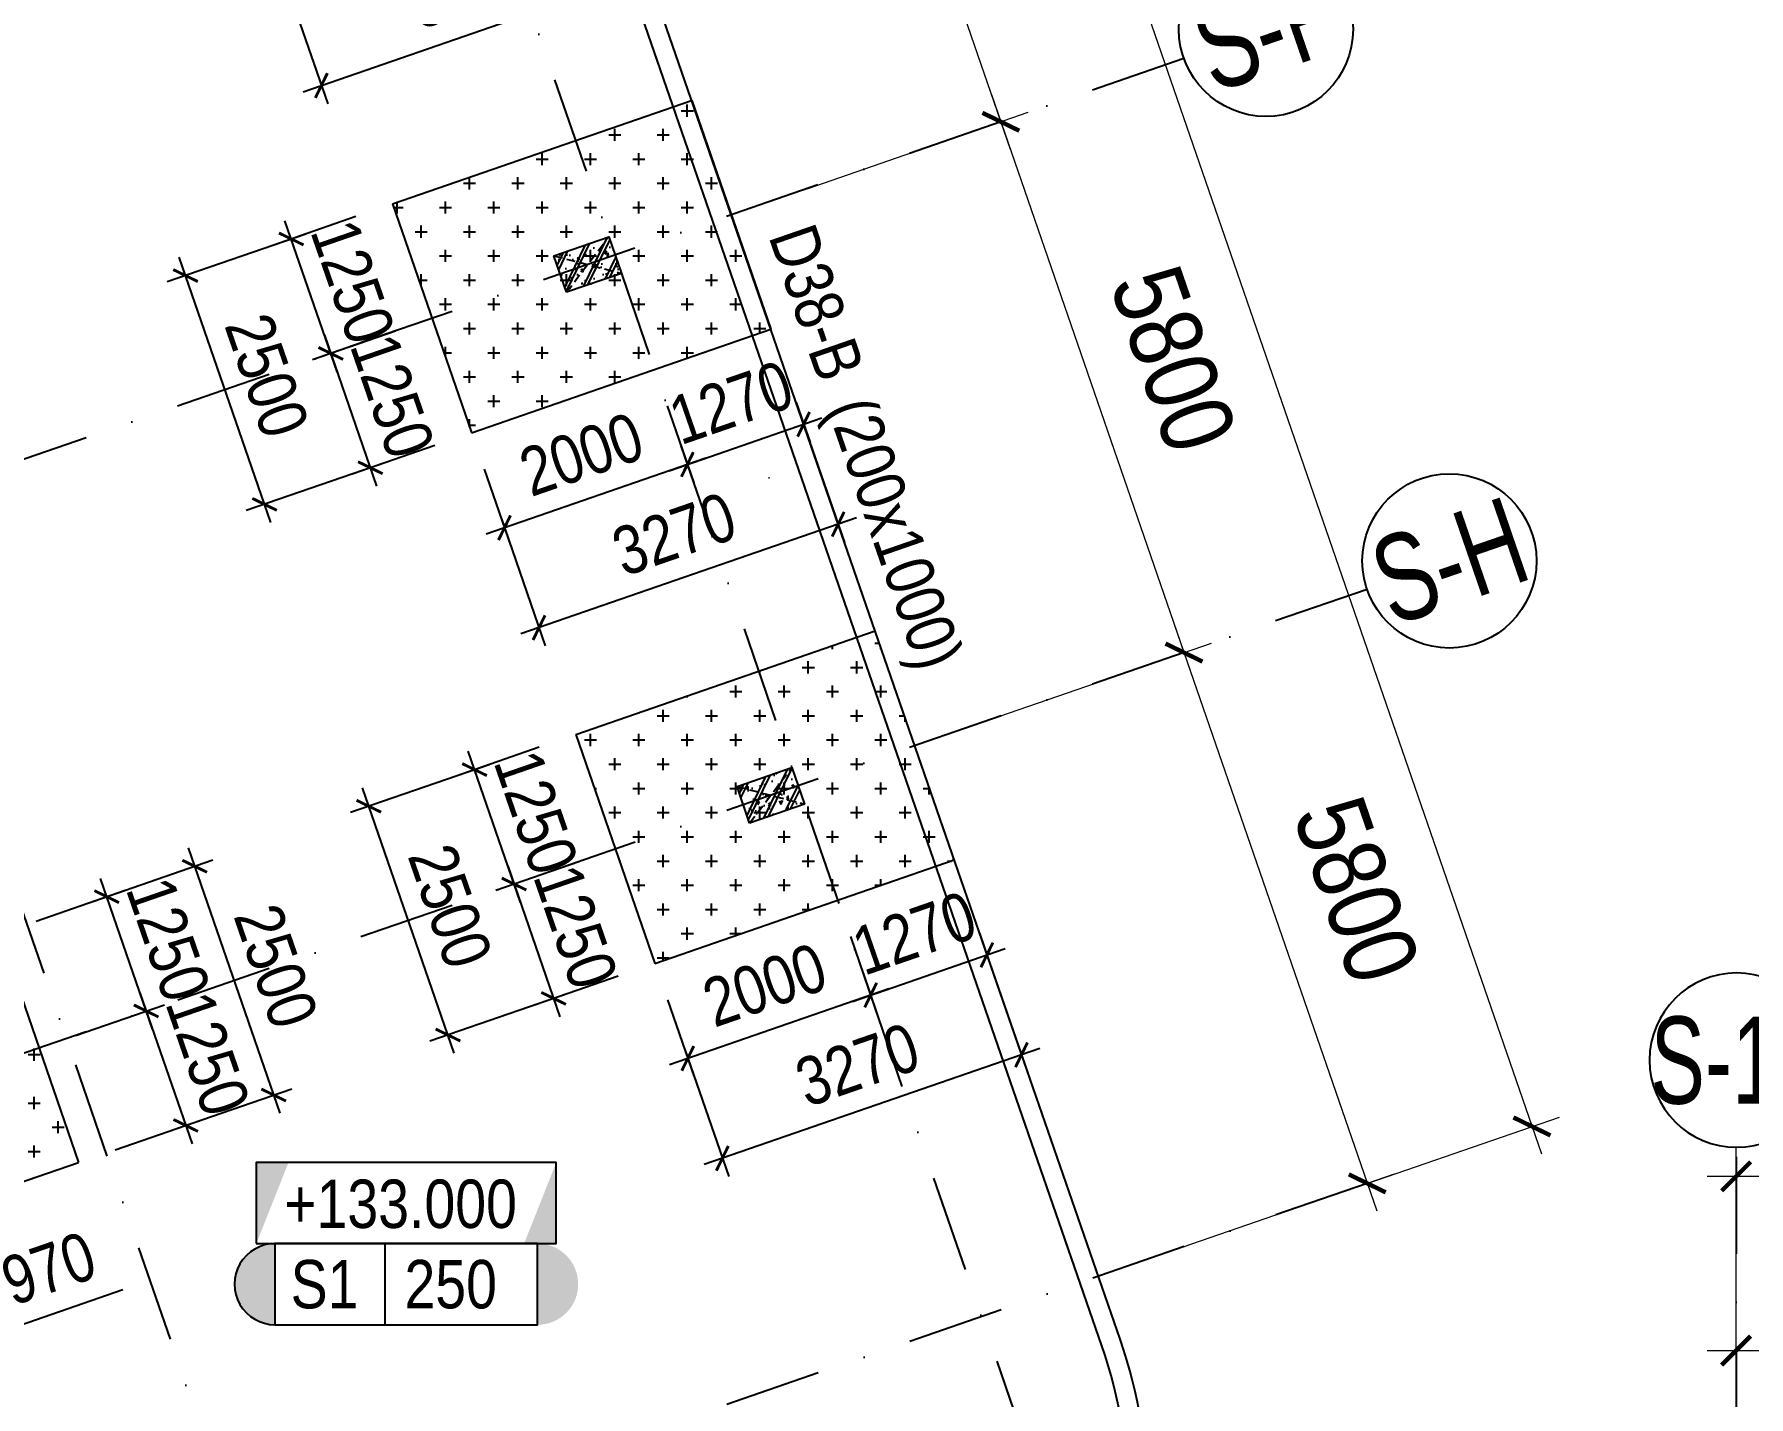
# Model space of a CAD drawing. Header units: millimetres. Extents: x -159515 to 1327256, y -225156 to 138737.
# Drawn here: x 868440 to 886155, y -8619 to 5453 of the extents above; entities that cross this region are included whole.
import ezdxf
from ezdxf.enums import TextEntityAlignment as Align

# ---------------------------------------------------------------- set-up
doc = ezdxf.new("R2010")
doc.units = ezdxf.units.MM
doc.header["$MEASUREMENT"] = 0
doc.linetypes.add('DASHDOT', pattern=[1, 0.5, -0.25, 0, -0.25])
doc.linetypes.add('DASHED', pattern=[4.5, 3, -1.5])
for name, color, linetype in [('AUDIT_I_220807103235-17', 50, 'Continuous'), ('ccu11-Khuat', 9, 'DASHED'), ('ccu12-Chidan', 9, 'Continuous'), ('ccu12-Text', 31, 'Continuous'), ('KC2-DIM', 251, 'Continuous'), ('KC2-HATCH', 252, 'Continuous'), ('KT-Dim', 8, 'Continuous'), ('KT-Luoi truc South Tower', 8, 'DASHDOT'), ('ST_MBDV Cot vach 220805$0$AUDIT_I_220805193045-1', 50, 'Continuous'), ('ST_MBDV Cot vach 220805$0$AUDIT_I_220805193045-5', 6, 'Continuous'), ('Xref_ST_MBDV Cot vach 30.7.2022|Xref_ST_MBDV Cot vach 30.7.2022|Xref_ST_MBDV Cot vach 30.7.2022|Xref_ST_MBDV Cot vach 30.7.2022|A-GRID-SYM', 50, 'Continuous')]:
    doc.layers.add(name, color=color, linetype=linetype)
for name, color, linetype, lineweight in [('ccu12-Tencaukien', 9, 'Continuous', 15), ('KC-Tencaukien', 9, 'Continuous', 15), ('KT-Kich thuoc', 159, 'Continuous', 18)]:
    doc.layers.add(name, color=color, linetype=linetype, lineweight=lineweight)
doc.styles.add('Arial Narrow', font='ARIALN.TTF')
doc.styles.add('HBA-Text', font='GOTHIC.TTF')
doc.styles.add('ST_MBDV Cot vach 220805$0$HBA-Text', font='GOTHIC.TTF')
doc.dimstyles.new('ccu12-200', dxfattribs={"dimscale": 200, "dimtxt": 2.5, "dimasz": 1, "dimexe": 1, "dimexo": 2, "dimgap": 1, "dimtad": 1, "dimdec": 0, "dimrnd": 5, "dimdsep": 46, "dimtxsty": 'Arial Narrow', "dimblk": 'ARCHTICK', "dimcen": -1, "dimdle": 1, "dimclrd": 256, "dimclre": 256, "dimclrt": 3, "dimadec": 0, "dimazin": 2, "dimtfac": 0.1, "dimtdec": 0, "dimtmove": 0, "dimatfit": 1, "dimldrblk": 'ARCHTICK', "dimfxl": 1, "dimtvp": 0.833333, "dimtolj": 1, "dimtzin": 12, "dimarcsym": 0})
doc.dimstyles.new('CCU_1-300', dxfattribs={"dimscale": 300, "dimtxt": 2.5, "dimasz": 1, "dimexe": 1, "dimexo": 2, "dimgap": 0.5, "dimtad": 1, "dimdec": 0, "dimdsep": 46, "dimtxsty": 'Arial Narrow', "dimblk": 'ARCHTICK', "dimcen": -1, "dimdle": 1, "dimclrd": 256, "dimclre": 256, "dimclrt": 3, "dimadec": 0, "dimazin": 2, "dimtfac": 0.1, "dimtdec": 0, "dimtix": 1, "dimtmove": 2, "dimatfit": 1, "dimfxl": 1, "dimtvp": 0.833333, "dimtolj": 1, "dimtzin": 12, "dimarcsym": 0})
pattern_1 = [(0, (-876875.3, 22163.94), (250, 250), [125, -375]), (90, (-876812.8, 22101.44), (-250, 250), [125, -375])]

# ---------------------------------------------------------------- blocks, each defined once
blk = doc.blocks.new('_ArchTick')
at = {"color": 0, "const_width": 0.15}
blk.add_lwpolyline([(-0.5, -0.5), (0.5, 0.5)], dxfattribs=at)
blk = doc.blocks.new('*D420')
at = {"layer": 'Defpoints', "color": 0, "transparency": 16777216}
for p in [(-45982, 48779), (-41521, 44184), (-44090, 43297, 0)]:
    blk.add_point(p, dxfattribs=at)
at = {"layer": 'KT-Kich thuoc', "lineweight": -2, "transparency": 16777216}
for p, q in [((-43511, 49950), (-41423, 43900)), ((-45415, 48975), (-43130, 49764)), ((-43523, 43493), (-41237, 44282))]:
    blk.add_line(p, q, dxfattribs=at)
at = {"layer": 'KT-Kich thuoc', "lineweight": -2, "transparency": 16777216, "xscale": 300, "yscale": 300, "zscale": 300}
for p, rotation in [((-43414, 49666), 109.0471074798708), ((-41521, 44184), 289.0471074798708)]:
    blk.add_blockref('_ArchTick', p, dxfattribs=dict(at, rotation=rotation))
at = {"layer": 'KT-Kich thuoc', "color": 3, "transparency": 16777216, "insert": (-41963, 47099), "char_height": 750, "attachment_point": 5, "rotation": 289.0471, "style": 'Arial Narrow'}
blk.add_mtext('\\A1;5800', dxfattribs=at)
blk = doc.blocks.new('*D425')
at = {"layer": 'Defpoints', "color": 0, "transparency": 16777216}
for p in [(-44089, 43297, 0), (-39628, 38701), (-42197, 37814, 0)]:
    blk.add_point(p, dxfattribs=at)
at = {"layer": 'KT-Kich thuoc', "lineweight": -2, "transparency": 16777216}
for p, q in [((-41619, 44467), (-39530, 38418)), ((-43522, 43493), (-41237, 44282)), ((-41630, 38010), (-39344, 38799))]:
    blk.add_line(p, q, dxfattribs=at)
at = {"layer": 'KT-Kich thuoc', "lineweight": -2, "transparency": 16777216, "xscale": 300, "yscale": 300, "zscale": 300}
for p, rotation in [((-41521, 44184), 109.0471074798708), ((-39628, 38701), 289.0471074798708)]:
    blk.add_blockref('_ArchTick', p, dxfattribs=dict(at, rotation=rotation))
at = {"layer": 'KT-Kich thuoc', "color": 3, "transparency": 16777216, "insert": (-39739, 41731), "char_height": 750, "attachment_point": 5, "rotation": 289.0471, "style": 'Arial Narrow'}
blk.add_mtext('\\A1;5800', dxfattribs=at)
blk = doc.blocks.new('*D426')
at = {"layer": 'Defpoints', "color": 0, "transparency": 16777216}
for p in [(-42197, 37814, 0), (-37735, 33219), (-40305, 32332, 0)]:
    blk.add_point(p, dxfattribs=at)
at = {"layer": 'KT-Kich thuoc', "lineweight": -2, "transparency": 16777216}
for p, q in [((-39726, 38985), (-37637, 32935)), ((-41630, 38010), (-39344, 38799)), ((-39737, 32528), (-37452, 33317))]:
    blk.add_line(p, q, dxfattribs=at)
at = {"layer": 'KT-Kich thuoc', "lineweight": -2, "transparency": 16777216, "xscale": 300, "yscale": 300, "zscale": 300}
for p, rotation in [((-39628, 38701), 109.0471074798708), ((-37735, 33219), 289.0471074798708)]:
    blk.add_blockref('_ArchTick', p, dxfattribs=dict(at, rotation=rotation))
at = {"layer": 'KT-Kich thuoc', "color": 3, "transparency": 16777216, "insert": (-37846, 36248), "char_height": 750, "attachment_point": 5, "rotation": 289.0471, "style": 'Arial Narrow'}
blk.add_mtext('\\A1;5800', dxfattribs=at)
blk = doc.blocks.new('ST_MBDV Cot vach 220805$0$GRID-SYM-flat-103')
at = {"layer": 'ST_MBDV Cot vach 220805$0$AUDIT_I_220805193045-1'}
blk.add_circle((0, 0, 0), 900, dxfattribs=at)
at = {"layer": 'ST_MBDV Cot vach 220805$0$AUDIT_I_220805193045-1', "style": 'ST_MBDV Cot vach 220805$0$HBA-Text'}
blk.add_attdef('GRID', text='', height=900, rotation=19.0471, dxfattribs=at).set_placement((0, 0, 0), align=Align.MIDDLE_CENTER)
blk = doc.blocks.new('*D404')
at = {"layer": 'Defpoints', "color": 0, "transparency": 16777216}
for p in [(-48876, 62062, 0), (-36033, 33807), (-38792, 32854, 0)]:
    blk.add_point(p, dxfattribs=at)
at = {"layer": 'KT-Kich thuoc', "lineweight": -2, "transparency": 16777216}
for p, q in [((-46215, 63298), (-35935, 33523)), ((-48308, 62258), (-45834, 63113)), ((-38225, 33050), (-35749, 33904))]:
    blk.add_line(p, q, dxfattribs=at)
at = {"layer": 'KT-Kich thuoc', "lineweight": -2, "transparency": 16777216, "xscale": 300, "yscale": 300, "zscale": 300}
for p, rotation in [((-46117, 63015), 109.0471074798708), ((-36033, 33807), 289.0471074798708)]:
    blk.add_blockref('_ArchTick', p, dxfattribs=dict(at, rotation=rotation))
at = {"layer": 'KT-Kich thuoc', "color": 3, "transparency": 16777216, "insert": (-40571, 48585), "char_height": 750, "attachment_point": 5, "rotation": 289.0471, "style": 'Arial Narrow'}
blk.add_mtext('\\A1;30900', dxfattribs=at)
blk = doc.blocks.new('*D406')
at = {"layer": 'Defpoints', "color": 0, "transparency": 16777216}
for p in [(-25223, 31492), (-33923, 28684, 0), (-25223, 28649, 0)]:
    blk.add_point(p, dxfattribs=at)
at = {"layer": 'KT-Kich thuoc', "lineweight": -2, "transparency": 16777216}
for p, q in [((-33923, 29284), (-33923, 31792)), ((-25223, 29249), (-25223, 31792)), ((-34223, 31492), (-24923, 31492))]:
    blk.add_line(p, q, dxfattribs=at)
at = {"layer": 'KT-Kich thuoc', "lineweight": -2, "transparency": 16777216, "xscale": 300, "yscale": 300, "zscale": 300, "rotation": 180}
blk.add_blockref('_ArchTick', (-33923, 31492), dxfattribs=at)
at = {"layer": 'KT-Kich thuoc', "lineweight": -2, "transparency": 16777216, "xscale": 300, "yscale": 300, "zscale": 300}
blk.add_blockref('_ArchTick', (-25223, 31492), dxfattribs=at)
at = {"layer": 'KT-Kich thuoc', "color": 3, "transparency": 16777216, "insert": (-29573, 32025), "char_height": 750, "attachment_point": 5, "style": 'Arial Narrow'}
blk.add_mtext('\\A1;8700', dxfattribs=at)
blk = doc.blocks.new('*D410')
at = {"layer": 'Defpoints', "color": 0, "transparency": 16777216}
for p in [(-6323, 33292), (-33923, 28921), (-6323, 28921)]:
    blk.add_point(p, dxfattribs=at)
at = {"layer": 'KT-Kich thuoc', "lineweight": -2, "transparency": 16777216}
for p, q in [((-33923, 29521), (-33923, 33592)), ((-6323, 29521), (-6323, 33592)), ((-34223, 33292), (-6023, 33292))]:
    blk.add_line(p, q, dxfattribs=at)
at = {"layer": 'KT-Kich thuoc', "lineweight": -2, "transparency": 16777216, "xscale": 300, "yscale": 300, "zscale": 300, "rotation": 180}
blk.add_blockref('_ArchTick', (-33923, 33292), dxfattribs=at)
at = {"layer": 'KT-Kich thuoc', "lineweight": -2, "transparency": 16777216, "xscale": 300, "yscale": 300, "zscale": 300}
blk.add_blockref('_ArchTick', (-6323, 33292), dxfattribs=at)
at = {"layer": 'KT-Kich thuoc', "color": 3, "transparency": 16777216, "insert": (-20123, 33825), "char_height": 750, "attachment_point": 5, "style": 'Arial Narrow'}
blk.add_mtext('\\A1;27600', dxfattribs=at)
blk = doc.blocks.new('GRID-SYM-flat-73')
at = {"layer": 'Xref_ST_MBDV Cot vach 30.7.2022|Xref_ST_MBDV Cot vach 30.7.2022|Xref_ST_MBDV Cot vach 30.7.2022|Xref_ST_MBDV Cot vach 30.7.2022|A-GRID-SYM'}
blk.add_circle((0, 0, 0), 900, dxfattribs=at)
at = {"layer": 'Xref_ST_MBDV Cot vach 30.7.2022|Xref_ST_MBDV Cot vach 30.7.2022|Xref_ST_MBDV Cot vach 30.7.2022|Xref_ST_MBDV Cot vach 30.7.2022|A-GRID-SYM', "style": 'HBA-Text'}
blk.add_attdef('GRID', text='', height=900, rotation=359.6303, dxfattribs=at).set_placement((0, 0, 0), align=Align.MIDDLE_CENTER)
blk = doc.blocks.new('*U192')
at = {"layer": 'ccu12-Tencaukien', "color": 8, "ltscale": 10000}
blk.add_line((360.7, -155.3), (354.4, -155.3), dxfattribs=at)
at = {"layer": 'ccu12-Text', "color": 2, "style": 'Arial Narrow', "width": 0.8}
blk.add_attdef('SH', text='', height=300, dxfattribs=at).set_placement((275.6, 5.9), align=Align.BOTTOM_RIGHT)
at = {"layer": 'ccu12-Text', "color": 31, "style": 'Arial Narrow', "width": 0.8}
for tag, p in [('(', (507.5, -75.4)), ('KT', (632.6, -75.4)), (')', (962.9, -75.4))]:
    blk.add_attdef(tag, text='', height=250, dxfattribs=at).set_placement(p, align=Align.BOTTOM_LEFT)
blk = doc.blocks.new('ccu11-cmb-flat-8')
at = {"layer": 'ccu12-Chidan', "color": 7}
blk.add_lwpolyline([(0, 0), (1549.8, 0), (1549.8, 419), (0, 419)], close=True, dxfattribs=at)
at = {"layer": 'ccu12-Chidan'}
for points in [[(0, 0), (166.4, 419), (0, 419)], [(1549.8, 419), (1383.4, 0), (1549.8, 0)]]:
    blk.add_solid(points, dxfattribs=at)
at = {"layer": 'ccu12-Chidan', "color": 31, "style": 'Arial Narrow', "width": 0.8}
blk.add_attdef('+100.00', text='', height=250, dxfattribs=at).set_placement((745.2, 205.6), align=Align.MIDDLE_CENTER)
blk = doc.blocks.new('ccu11-chieudaysan-flat-2')
at = {"layer": 'ccu12-Chidan'}
for points in [[(-569, 0), (-569, 419, 1)], [(787.9, 419), (787.9, 0, 1)]]:
    blk.add_hatch(color=8, dxfattribs=at).paths.add_polyline_path(points)
at = {"layer": 'ccu12-Chidan', "color": 7}
blk.add_line((0, 0), (0, 419), dxfattribs=at)
blk.add_lwpolyline([(-569, 0), (787.9, 0), (787.9, 419), (-569, 419)], close=True, dxfattribs=at)
blk.add_arc((-569, 209.5), 209.5, 90, 270.00006, dxfattribs=at)
at = {"layer": 'ccu12-Chidan', "color": 31, "style": 'Arial Narrow', "width": 0.7}
for tag, p in [('S00', (-488, 209.5)), ('200', (100, 209.5))]:
    blk.add_attdef(tag, text='', height=250, dxfattribs=at).set_placement(p, align=Align.MIDDLE_LEFT)
blk = doc.blocks.new('*U196')
h = blk.add_hatch()
h.set_pattern_fill('VATLIEU04', color=250, scale=40, style=0, pattern_type=2)
h.set_pattern_definition([(50, (-550, 650), (286.904, -25.1), [30, -330]), (355, (-550, 650), (-55.5, 300.88), [24, -264]), (100.451, (-526.1, 647.9), (231.404, 275.776), [25.496, -280.457]), (46.184, (-550, 730), (426.9, -66.21), [45, -495]), (96.636, (-514.43, 724.5), (373.87, 389.65), [38.24, -420.69]), (351.184, (-550, 730), (373.86, 389.65), [36, -396]), (21, (-510, 710), (238.763, -161.048), [30, -330]), (326, (-510, 710), (97.326, 290.06), [24, -264]), (71.451, (-490.1, 696.58), (336.09, 129.01), [25.496, -280.457]), (37.5, (-550, 650), (4.864, 133.1575), [0, -260.8, 0, -268, 0, -265]), (7.5, (-550, 650), (105.228, 157.765), [0, -152.8, 0, -254.8, 0, -101]), (327.5, (-639.2, 650), (213.529, -9.022), [0, -100, 0, -312, 0, -414]), (317.5, (-679.2, 650), (233.274, 40.042), [0, -130, 0, -207.2, 0, -294]), (45, (-550, 650), (-120.208, 120.208), []), (45, (-550, 699), (-120.208, 120.208), [])])
h.paths.add_polyline_path([(-475, -475), (-75, -475), (-75, 125), (-475, 125)])
at = {"color": 6, "ltscale": 0.25}
blk.add_lwpolyline([(-475, -475), (-75, -475), (-75, 125), (-475, 125)], close=True, dxfattribs=at)
at = {"layer": 'Defpoints', "linetype": 'ByBlock', "ltscale": 30}
for p, q in [((-75, -475), (-475, 125)), ((-475, -475), (-75, 125))]:
    blk.add_line(p, q, dxfattribs=at)
blk = doc.blocks.new('MBCV-T38')
at = {"layer": 'ST_MBDV Cot vach 220805$0$AUDIT_I_220805193045-5', "linetype": 'ByBlock', "xscale": -0.9999999999999996, "rotation": 289.0471379532163}
for p in [(-1206, 13834, 0), (687, 8352, 0)]:
    blk.add_blockref('*U196', p, dxfattribs=at)
blk = doc.blocks.new('mbkc-t38')
at = {"layer": 'KC2-HATCH'}
h = blk.add_hatch(dxfattribs=at)
h.set_pattern_fill('CROSS', color=256, scale=1000)
h.set_pattern_definition(pattern_1)
h.paths.add_polyline_path([(-4733, 25865), (-1643, 26934), (-826, 24571), (-3918, 23504)])
h = blk.add_hatch(dxfattribs=at)
h.set_pattern_fill('CROSS', color=256, scale=1000)
h.set_pattern_definition(pattern_1)
edge = h.paths.add_edge_path()
edge.add_line((-4733, 25865), (-3917, 23502))
h = blk.add_hatch(dxfattribs=at)
h.set_pattern_fill('CROSS', color=256, scale=1000)
h.set_pattern_definition(pattern_1)
edge = h.paths.add_edge_path()
edge.add_line((-2840, 20383), (253, 21454))
edge.add_line((253, 21454), (1069, 19088))
edge.add_line((1069, 19088), (-2025, 18020))
edge.add_line((-2025, 18020), (-2842, 20383))
h = blk.add_hatch(dxfattribs=at)
h.set_pattern_fill('CROSS', color=256, scale=1000)
h.set_pattern_definition(pattern_1)
h.paths.add_polyline_path([(-8795, 18327), (-12198, 17153), (-11383, 14790), (-10503, 15093), (-10845, 16083), (-9928, 16399), (-9587, 15410), (-7980, 15964)])
for p, q in [((-1643, 26934, 0), (-826, 24571, 0)), ((-2840, 20383, 0), (253, 21454, 0)), ((-2840, 20383, 0), (-2025, 18020, 0)), ((-2025, 18020, 0), (1071, 19089, 0)), ((-8795, 18327, 0), (-7980, 15964, 0)), ((-9587, 15409, 0), (-7980, 15964, 0))]:
    blk.add_line(p, q)
at = {"elevation": 0}
for points in [[(6200, 10700), (3064, 10700), (3074, 12373, 0.085159), (2784, 14138), (1049, 19152), (-3079, 31083, 0.260467), (-5870, 33557), (-20929, 37908, 0.435644), (-25490, 33654, 0.102481), (-25386, 32033), (-24080, 28306), (-24089, 28303)], [(6200, 10500), (2863, 10500), (2874, 12375, 0.085159), (2595, 14072), (860, 19087), (-3268, 31017, 0.260924), (-5919, 33363), (-20964, 37710, 0.472688), (-25256, 33136, 0.364297)]]:
    blk.add_lwpolyline(points, format="xyb", dxfattribs=at)
at = {"extrusion": (-0.326961, 0.945038, 0)}
for points, elevation in [([(-3984, 0), (-7253, 0)], 25991), ([(-3982, 0), (-7253, 0)], 23491)]:
    blk.add_lwpolyline(points, dxfattribs=dict(at, elevation=elevation))
at = {"extrusion": (0.94525, 0.326346, 0), "elevation": 3967}
blk.add_lwpolyline([(25994, 0), (23494, 0)], dxfattribs=at)
at = {"layer": 'ccu11-Khuat'}
blk.add_blockref('MBCV-T38', (-1437, 11722, 0), dxfattribs=at)
blk = doc.blocks.new('*D355')
at = {"layer": 'Defpoints', "color": 0, "transparency": 16777216}
for p in [(867303, -6797), (866387, -7114), (867742, -8069)]:
    blk.add_point(p, dxfattribs=at)
at = {"layer": 'KC2-DIM', "lineweight": -2, "transparency": 16777216}
for p, q in [((867434, -7175), (867807, -8258)), ((866517, -7492), (866891, -8575)), ((867742, -8069), (869353, -7513)), ((866826, -8385), (867742, -8069)), ((866826, -8385), (866637, -8451))]:
    blk.add_line(p, q, dxfattribs=at)
at = {"layer": 'KC2-DIM', "lineweight": -2, "transparency": 16777216, "xscale": 200, "yscale": 200, "zscale": 200}
for p, rotation in [((867742, -8069), 199.0471379537626), ((866826, -8385), 19.04713795376257)]:
    blk.add_blockref('_ArchTick', p, dxfattribs=dict(at, rotation=rotation))
at = {"layer": 'KC2-DIM', "color": 3, "transparency": 16777216, "insert": (868588, -7295), "char_height": 500, "attachment_point": 5, "rotation": 19.0471, "style": 'Arial Narrow'}
blk.add_mtext('\\A1;970', dxfattribs=at)
blk = doc.blocks.new('*D594')
at = {"layer": 'Defpoints', "color": 0, "transparency": 16777216}
for p in [(869188, -3454), (868080, -3836, 0), (868488, -5018, 0)]:
    blk.add_point(p, dxfattribs=at)
at = {"layer": 'KC2-DIM', "lineweight": -2, "transparency": 16777216}
for p, q in [((869662, -4824), (869123, -3265)), ((868458, -3706), (869377, -3388)), ((868866, -4887), (869785, -4570))]:
    blk.add_line(p, q, dxfattribs=at)
at = {"layer": 'KC2-DIM', "lineweight": -2, "transparency": 16777216, "xscale": 200, "yscale": 200, "zscale": 200}
for p, rotation in [((869188, -3454), 109.0471379532037), ((869596, -4635), 289.0471379532037)]:
    blk.add_blockref('_ArchTick', p, dxfattribs=dict(at, rotation=rotation))
at = {"layer": 'KC2-DIM', "color": 3, "transparency": 16777216, "insert": (869823, -3896), "char_height": 500, "attachment_point": 5, "rotation": 289.0471, "style": 'Arial Narrow'}
blk.add_mtext('\\A1;1250', dxfattribs=at)
blk = doc.blocks.new('*D595')
at = {"layer": 'Defpoints', "color": 0, "transparency": 16777216}
for p in [(868488, -5018, 0), (870004, -5817), (868896, -6200, 0)]:
    blk.add_point(p, dxfattribs=at)
at = {"layer": 'KC2-DIM', "lineweight": -2, "transparency": 16777216}
for p, q in [((868866, -4888), (869785, -4570)), ((869531, -4446), (870070, -6006)), ((869274, -6069), (870193, -5752))]:
    blk.add_line(p, q, dxfattribs=at)
at = {"layer": 'KC2-DIM', "lineweight": -2, "transparency": 16777216, "xscale": 200, "yscale": 200, "zscale": 200}
for p, rotation in [((869596, -4635), 109.0471379532056), ((870004, -5817), 289.0471379532055)]:
    blk.add_blockref('_ArchTick', p, dxfattribs=dict(at, rotation=rotation))
at = {"layer": 'KC2-DIM', "color": 3, "transparency": 16777216, "insert": (870231, -5077), "char_height": 500, "attachment_point": 5, "rotation": 289.0471, "style": 'Arial Narrow'}
blk.add_mtext('\\A1;1250', dxfattribs=at)
blk = doc.blocks.new('*D596')
at = {"layer": 'Defpoints', "color": 0, "transparency": 16777216}
for p in [(868667, -3634), (870913, -5503), (869483, -5997)]:
    blk.add_point(p, dxfattribs=at)
at = {"layer": 'KC2-DIM', "lineweight": -2, "transparency": 16777216}
for p, q in [((870031, -2951), (870978, -5692)), ((869045, -3503), (870286, -3075)), ((869861, -5866), (871102, -5438))]:
    blk.add_line(p, q, dxfattribs=at)
at = {"layer": 'KC2-DIM', "lineweight": -2, "transparency": 16777216, "xscale": 200, "yscale": 200, "zscale": 200}
for p, rotation in [((870097, -3140), 109.047137953204), ((870913, -5503), 289.047137953204)]:
    blk.add_blockref('_ArchTick', p, dxfattribs=dict(at, rotation=rotation))
at = {"layer": 'KC2-DIM', "color": 3, "transparency": 16777216, "insert": (870935, -4173), "char_height": 500, "attachment_point": 5, "rotation": 289.0471, "style": 'Arial Narrow'}
blk.add_mtext('\\A1;2500', dxfattribs=at)
blk = doc.blocks.new('*D602')
at = {"layer": 'Defpoints', "color": 0, "transparency": 16777216}
for p in [(874339, 7366), (870965, 6197), (874780, 6093)]:
    blk.add_point(p, dxfattribs=at)
at = {"layer": 'KC2-DIM', "lineweight": -2, "transparency": 16777216}
for p, q in [((874470, 6988), (874845, 5904)), ((871217, 4859), (874969, 6158)), ((871096, 5819), (871472, 4735))]:
    blk.add_line(p, q, dxfattribs=at)
at = {"layer": 'KC2-DIM', "lineweight": -2, "transparency": 16777216, "xscale": 200, "yscale": 200, "zscale": 200}
for p, rotation in [((874780, 6093), 19.10575647569345), ((871406, 4924), 199.1057564756934)]:
    blk.add_blockref('_ArchTick', p, dxfattribs=dict(at, rotation=rotation))
at = {"layer": 'KC2-DIM', "color": 3, "transparency": 16777216, "insert": (872944, 5939), "char_height": 500, "attachment_point": 5, "rotation": 19.1058, "style": 'Arial Narrow'}
blk.add_mtext('\\A1;3570', dxfattribs=at)
blk = doc.blocks.new('*D604')
at = {"layer": 'Defpoints', "color": 0, "transparency": 16777216}
for p in [(872141, 3701, 0), (871095, 3339), (872550, 2519, 0)]:
    blk.add_point(p, dxfattribs=at)
at = {"layer": 'KC2-DIM', "lineweight": -2, "transparency": 16777216}
for p, q in [((871763, 3570), (870906, 3273)), ((871569, 1968), (871029, 3528)), ((872172, 2389), (871314, 2092))]:
    blk.add_line(p, q, dxfattribs=at)
at = {"layer": 'KC2-DIM', "lineweight": -2, "transparency": 16777216, "xscale": 200, "yscale": 200, "zscale": 200}
for p, rotation in [((871095, 3339), 109.0844388926953), ((871503, 2157), 289.0844388926952)]:
    blk.add_blockref('_ArchTick', p, dxfattribs=dict(at, rotation=rotation))
at = {"layer": 'KC2-DIM', "color": 3, "transparency": 16777216, "insert": (871729, 2897), "char_height": 500, "attachment_point": 5, "rotation": 289.0844, "style": 'Arial Narrow'}
blk.add_mtext('\\A1;1250', dxfattribs=at)
blk = doc.blocks.new('*D605')
at = {"layer": 'Defpoints', "color": 0, "transparency": 16777216}
for p in [(872550, 2519, 0), (872958, 1338, 0), (871912, 976)]:
    blk.add_point(p, dxfattribs=at)
at = {"layer": 'KC2-DIM', "lineweight": -2, "transparency": 16777216}
for p, q in [((872172, 2388), (871314, 2092)), ((871438, 2346), (871977, 787)), ((872580, 1207), (871723, 911))]:
    blk.add_line(p, q, dxfattribs=at)
at = {"layer": 'KC2-DIM', "lineweight": -2, "transparency": 16777216, "xscale": 200, "yscale": 200, "zscale": 200}
for p, rotation in [((871503, 2157), 109.084438892696), ((871912, 976), 289.084438892696)]:
    blk.add_blockref('_ArchTick', p, dxfattribs=dict(at, rotation=rotation))
at = {"layer": 'KC2-DIM', "color": 3, "transparency": 16777216, "insert": (872138, 1716), "char_height": 500, "attachment_point": 5, "rotation": 289.0844, "style": 'Arial Narrow'}
blk.add_mtext('\\A1;1250', dxfattribs=at)
blk = doc.blocks.new('*D603')
at = {"layer": 'Defpoints', "color": 0, "transparency": 16777216}
for p in [(871623, 3521), (870002, 2961), (872440, 1159)]:
    blk.add_point(p, dxfattribs=at)
at = {"layer": 'KC2-DIM', "lineweight": -2, "transparency": 16777216}
for p, q in [((871244, 3390), (869813, 2895)), ((870885, 409), (869937, 3150)), ((872062, 1028), (870630, 533))]:
    blk.add_line(p, q, dxfattribs=at)
at = {"layer": 'KC2-DIM', "lineweight": -2, "transparency": 16777216, "xscale": 200, "yscale": 200, "zscale": 200}
for p, rotation in [((870002, 2961), 109.0844388926928), ((870819, 598), 289.0844388926928)]:
    blk.add_blockref('_ArchTick', p, dxfattribs=dict(at, rotation=rotation))
at = {"layer": 'KC2-DIM', "color": 3, "transparency": 16777216, "insert": (870841, 1928), "char_height": 500, "attachment_point": 5, "rotation": 289.0844, "style": 'Arial Narrow'}
blk.add_mtext('\\A1;2500', dxfattribs=at)
blk = doc.blocks.new('*D606')
at = {"layer": 'Defpoints', "color": 0, "transparency": 16777216}
for p in [(874848, 1992, 0), (872958, 1338, 0), (873298, 356)]:
    blk.add_point(p, dxfattribs=at)
at = {"layer": 'KC2-DIM', "lineweight": -2, "transparency": 16777216}
for p, q in [((874979, 1614), (875253, 821)), ((875377, 1075), (873109, 290)), ((873089, 960), (873363, 167))]:
    blk.add_line(p, q, dxfattribs=at)
at = {"layer": 'KC2-DIM', "lineweight": -2, "transparency": 16777216, "xscale": 200, "yscale": 200, "zscale": 200}
for p, rotation in [((875188, 1010), 19.08443889269691), ((873298, 356), 199.0844388926969)]:
    blk.add_blockref('_ArchTick', p, dxfattribs=dict(at, rotation=rotation))
at = {"layer": 'KC2-DIM', "color": 3, "transparency": 16777216, "insert": (874094, 1113), "char_height": 500, "attachment_point": 5, "rotation": 19.0844, "style": 'Arial Narrow'}
blk.add_mtext('\\A1;2000', dxfattribs=at)
blk = doc.blocks.new('*D607')
at = {"layer": 'Defpoints', "color": 0, "transparency": 16777216}
for p in [(876180, 2029), (874979, 1614), (876389, 1425)]:
    blk.add_point(p, dxfattribs=at)
at = {"layer": 'KC2-DIM', "lineweight": -2, "transparency": 16777216}
for p, q in [((876311, 1651), (876455, 1236)), ((874999, 944), (876578, 1491)), ((875110, 1236), (875253, 821))]:
    blk.add_line(p, q, dxfattribs=at)
at = {"layer": 'KC2-DIM', "lineweight": -2, "transparency": 16777216, "xscale": 200, "yscale": 200, "zscale": 200}
for p, rotation in [((876389, 1425), 19.08443889155602), ((875188, 1010), 199.084438891556)]:
    blk.add_blockref('_ArchTick', p, dxfattribs=dict(at, rotation=rotation))
at = {"layer": 'KC2-DIM', "color": 3, "transparency": 16777216, "insert": (875640, 1648), "char_height": 500, "attachment_point": 5, "rotation": 19.0844, "style": 'Arial Narrow'}
blk.add_mtext('\\A1;1270', dxfattribs=at)
blk = doc.blocks.new('*D608')
at = {"layer": 'Defpoints', "color": 0, "transparency": 16777216}
for p in [(876227, 1895), (873135, 826), (873655, -676)]:
    blk.add_point(p, dxfattribs=at)
at = {"layer": 'KC2-DIM', "lineweight": -2, "transparency": 16777216}
for p, q in [((876357, 1517), (876812, 204)), ((873266, 448), (873720, -865)), ((876935, 459), (873466, -741))]:
    blk.add_line(p, q, dxfattribs=at)
at = {"layer": 'KC2-DIM', "lineweight": -2, "transparency": 16777216, "xscale": 200, "yscale": 200, "zscale": 200}
for p, rotation in [((876746, 393), 19.08443889270035), ((873655, -676), 199.0844388927003)]:
    blk.add_blockref('_ArchTick', p, dxfattribs=dict(at, rotation=rotation))
at = {"layer": 'KC2-DIM', "color": 3, "transparency": 16777216, "insert": (875052, 289), "char_height": 500, "attachment_point": 5, "rotation": 19.0844, "style": 'Arial Narrow'}
blk.add_mtext('\\A1;3270', dxfattribs=at)
blk = doc.blocks.new('*D609')
at = {"layer": 'Defpoints', "color": 0, "transparency": 16777216}
for p in [(874035, -1780, 0), (872989, -2142), (874444, -2962, 0)]:
    blk.add_point(p, dxfattribs=at)
at = {"layer": 'KC2-DIM', "lineweight": -2, "transparency": 16777216}
for p, q in [((873657, -1911), (872800, -2208)), ((873463, -3513), (872923, -1953)), ((874066, -3093), (873208, -3389))]:
    blk.add_line(p, q, dxfattribs=at)
at = {"layer": 'KC2-DIM', "lineweight": -2, "transparency": 16777216, "xscale": 200, "yscale": 200, "zscale": 200}
for p, rotation in [((872989, -2142), 109.0844388926953), ((873397, -3324), 289.0844388926952)]:
    blk.add_blockref('_ArchTick', p, dxfattribs=dict(at, rotation=rotation))
at = {"layer": 'KC2-DIM', "color": 3, "transparency": 16777216, "insert": (873623, -2584), "char_height": 500, "attachment_point": 5, "rotation": 289.0844, "style": 'Arial Narrow'}
blk.add_mtext('\\A1;1250', dxfattribs=at)
blk = doc.blocks.new('*D610')
at = {"layer": 'Defpoints', "color": 0, "transparency": 16777216}
for p in [(874444, -2962, 0), (874852, -4143, 0), (873806, -4505)]:
    blk.add_point(p, dxfattribs=at)
at = {"layer": 'KC2-DIM', "lineweight": -2, "transparency": 16777216}
for p, q in [((874066, -3093), (873208, -3389)), ((873332, -3135), (873871, -4694)), ((874474, -4274), (873617, -4570))]:
    blk.add_line(p, q, dxfattribs=at)
at = {"layer": 'KC2-DIM', "lineweight": -2, "transparency": 16777216, "xscale": 200, "yscale": 200, "zscale": 200}
for p, rotation in [((873397, -3324), 109.084438892696), ((873806, -4505), 289.084438892696)]:
    blk.add_blockref('_ArchTick', p, dxfattribs=dict(at, rotation=rotation))
at = {"layer": 'KC2-DIM', "color": 3, "transparency": 16777216, "insert": (874032, -3766), "char_height": 500, "attachment_point": 5, "rotation": 289.0844, "style": 'Arial Narrow'}
blk.add_mtext('\\A1;1250', dxfattribs=at)
blk = doc.blocks.new('*D611')
at = {"layer": 'Defpoints', "color": 0, "transparency": 16777216}
for p in [(873517, -1960), (871896, -2520), (874334, -4322)]:
    blk.add_point(p, dxfattribs=at)
at = {"layer": 'KC2-DIM', "lineweight": -2, "transparency": 16777216}
for p, q in [((873139, -2091), (871707, -2586)), ((872779, -5072), (871831, -2331)), ((873956, -4453), (872525, -4948))]:
    blk.add_line(p, q, dxfattribs=at)
at = {"layer": 'KC2-DIM', "lineweight": -2, "transparency": 16777216, "xscale": 200, "yscale": 200, "zscale": 200}
for p, rotation in [((871896, -2520), 109.0844388926928), ((872714, -4883), 289.0844388926928)]:
    blk.add_blockref('_ArchTick', p, dxfattribs=dict(at, rotation=rotation))
at = {"layer": 'KC2-DIM', "color": 3, "transparency": 16777216, "insert": (872735, -3553), "char_height": 500, "attachment_point": 5, "rotation": 289.0844, "style": 'Arial Narrow'}
blk.add_mtext('\\A1;2500', dxfattribs=at)
blk = doc.blocks.new('*D613')
at = {"layer": 'Defpoints', "color": 0, "transparency": 16777216}
for p in [(876742, -3489, 0), (874852, -4143, 0), (875192, -5125)]:
    blk.add_point(p, dxfattribs=at)
at = {"layer": 'KC2-DIM', "lineweight": -2, "transparency": 16777216}
for p, q in [((876873, -3867), (877147, -4660)), ((877271, -4406), (875003, -5191)), ((874983, -4521), (875258, -5314))]:
    blk.add_line(p, q, dxfattribs=at)
at = {"layer": 'KC2-DIM', "lineweight": -2, "transparency": 16777216, "xscale": 200, "yscale": 200, "zscale": 200}
for p, rotation in [((877082, -4471), 19.08443889269691), ((875192, -5125), 199.0844388926969)]:
    blk.add_blockref('_ArchTick', p, dxfattribs=dict(at, rotation=rotation))
at = {"layer": 'KC2-DIM', "color": 3, "transparency": 16777216, "insert": (875988, -4368), "char_height": 500, "attachment_point": 5, "rotation": 19.0844, "style": 'Arial Narrow'}
blk.add_mtext('\\A1;2000', dxfattribs=at)
blk = doc.blocks.new('*D614')
at = {"layer": 'Defpoints', "color": 0, "transparency": 16777216}
for p in [(878074, -3452), (876873, -3867), (878283, -4056)]:
    blk.add_point(p, dxfattribs=at)
at = {"layer": 'KC2-DIM', "lineweight": -2, "transparency": 16777216}
for p, q in [((878205, -3830), (878349, -4245)), ((876893, -4537), (878472, -3990)), ((877004, -4245), (877147, -4660))]:
    blk.add_line(p, q, dxfattribs=at)
at = {"layer": 'KC2-DIM', "lineweight": -2, "transparency": 16777216, "xscale": 200, "yscale": 200, "zscale": 200}
for p, rotation in [((878283, -4056), 19.08443889155602), ((877082, -4471), 199.084438891556)]:
    blk.add_blockref('_ArchTick', p, dxfattribs=dict(at, rotation=rotation))
at = {"layer": 'KC2-DIM', "color": 3, "transparency": 16777216, "insert": (877534, -3833), "char_height": 500, "attachment_point": 5, "rotation": 19.0844, "style": 'Arial Narrow'}
blk.add_mtext('\\A1;1270', dxfattribs=at)
blk = doc.blocks.new('*D612')
at = {"layer": 'Defpoints', "color": 0, "transparency": 16777216}
for p in [(878121, -3586), (875030, -4655), (875549, -6157)]:
    blk.add_point(p, dxfattribs=at)
at = {"layer": 'KC2-DIM', "lineweight": -2, "transparency": 16777216}
for p, q in [((878251, -3964), (878706, -5277)), ((875160, -5033), (875615, -6346)), ((878829, -5022), (875360, -6222))]:
    blk.add_line(p, q, dxfattribs=at)
at = {"layer": 'KC2-DIM', "lineweight": -2, "transparency": 16777216, "xscale": 200, "yscale": 200, "zscale": 200}
for p, rotation in [((878640, -5088), 19.08443889270027), ((875549, -6157), 199.0844388927003)]:
    blk.add_blockref('_ArchTick', p, dxfattribs=dict(at, rotation=rotation))
at = {"layer": 'KC2-DIM', "color": 3, "transparency": 16777216, "insert": (876946, -5192), "char_height": 500, "attachment_point": 5, "rotation": 19.0844, "style": 'Arial Narrow'}
blk.add_mtext('\\A1;3270', dxfattribs=at)
blk = doc.blocks.new('Asix South Tower')
at = {"layer": 'KT-Luoi truc South Tower', "ltscale": 2000}
for p, q in [((-53965.4, 67304.5), (-40792.5, 29149.9)), ((-61527.4, 64693.7), (-45306.5, 17710.6)), ((-39629.6, 44836.7), (-71714.8, 33759.3)), ((-37736.8, 39354.3), (-105450.5, 15976.2)), ((-33923, 33491.9), (-33923, -4459.1)), ((-37735.1, 33218.9), (-103274.2, 10591.7))]:
    blk.add_line(p, q, dxfattribs=at)
at = {"layer": 'KT-Dim'}
ref = blk.add_blockref('GRID-SYM-flat-73', (-33917.9, 34491.9, 0), dxfattribs=dict(at, xscale=-1, rotation=179.6748020054017))
ref.add_attrib('GRID', 'S-15', dxfattribs={"layer": 'AUDIT_I_220807103235-17', "height": 900, "style": 'HBA-Text', "width": 0.7}).set_placement((-33917.9, 34491.9, 0), align=Align.MIDDLE_CENTER)
at = {"layer": 'KT-Kich thuoc'}
ref = blk.add_blockref('ST_MBDV Cot vach 220805$0$GRID-SYM-flat-103', (-38781.7, 45138.8, 0), dxfattribs=at)
ref.add_attrib('GRID', 'S-F', dxfattribs={"layer": 'ST_MBDV Cot vach 220805$0$AUDIT_I_220805193045-1', "height": 900, "rotation": 19, "style": 'ST_MBDV Cot vach 220805$0$HBA-Text', "width": 0.75}).set_placement((-38781.7, 45138.8, 0), align=Align.MIDDLE_CENTER)
ref = blk.add_blockref('ST_MBDV Cot vach 220805$0$GRID-SYM-flat-103', (-36886, 39648, 0), dxfattribs=at)
ref.add_attrib('GRID', 'S-H', dxfattribs={"layer": 'ST_MBDV Cot vach 220805$0$AUDIT_I_220805193045-1', "height": 900, "rotation": 19, "style": 'ST_MBDV Cot vach 220805$0$HBA-Text', "width": 0.75}).set_placement((-36886, 39648, 0), align=Align.MIDDLE_CENTER)
for base, p1, p2, picture, middle in [((-36033, 33806.5), (-48875.5, 62062.4, 0), (-38792.1, 32854, 0), '*D404', (-40571.3, 48584.6)), ((-41520.8, 44183.8), (-45982.3, 48779.4), (-44090.1, 43296.7, 0), '*D420', (-41963.4, 47098.9))]:
    dim = blk.add_linear_dim(base=base, p1=p1, p2=p2, angle=109.04711, dimstyle='CCU_1-300', dxfattribs=at)
    dim.commit()
    dim.dimension.update_dxf_attribs({"geometry": picture, "text_midpoint": middle})
for base, p1, p2, picture, middle in [((-39628, 38701.3), (-44089.5, 43296.9, 0), (-42197.3, 37814.3, 0), '*D425', (-39739.1, 41730.9)), ((-37735.1, 33218.9), (-42196.7, 37814.5, 0), (-40304.5, 32331.8, 0), '*D426', (-37846.3, 36248.5))]:
    dim = blk.add_linear_dim(base=base, p1=p1, p2=p2, angle=109.04711, dimstyle='CCU_1-300', dxfattribs=at)
    dim.commit()
    dim.dimension.update_dxf_attribs({"geometry": picture, "text_midpoint": middle, "dimtype": 128})
for base, p1, p2, picture, middle in [((-6323, 33291.9), (-33923, 28921.3), (-6323, 28921.3), '*D410', (-20123, 33824.8)), ((-25223, 31491.9), (-33923, 28684.3, 0), (-25223, 28648.7, 0), '*D406', (-29573, 32024.8))]:
    dim = blk.add_linear_dim(base=base, p1=p1, p2=p2, dimstyle='CCU_1-300', dxfattribs=at)
    dim.commit()
    dim.dimension.update_dxf_attribs({"geometry": picture, "text_midpoint": middle})

msp = doc.modelspace()

# ---------------------------------------------------------------- block references
msp.add_blockref('mbkc-t38', (876875.3, -22163.9, 0))
at = {"layer": 'ccu12-Tencaukien', "extrusion": (-7.8259e-07, -7.35092e-07, 1)}
ref = msp.add_blockref('*U192', (876330.6, 1514.4, -0.7), dxfattribs=dict(at, xscale=1.815893337873055, yscale=1.815893337873055, zscale=1.815893337873055, rotation=268.6213726059944))
ref.add_attrib('KT', '(200x1000)', dxfattribs={"color": 31, "extrusion": (-7.8259e-07, -7.35092e-07, 1), "height": 500, "rotation": 289.08444, "style": 'Arial Narrow'}).set_placement((876486.8, 1541.1, -0.7), align=Align.BOTTOM_LEFT)
ref.add_attrib('SH', 'D38-B', dxfattribs={"color": 2, "extrusion": (-7.8259e-07, -7.35092e-07, 1), "height": 500, "rotation": 289.08444, "style": 'Arial Narrow'}).set_placement((876411.9, 1784.9, -0.7), align=Align.BOTTOM_RIGHT)
at = {"layer": 'KC-Tencaukien'}
ref = msp.add_blockref('ccu11-cmb-flat-8', (870733.8, -7037.6), dxfattribs=dict(at, xscale=1.999999999999999, yscale=1.999999999999999, zscale=1.999999999999999))
ref.add_attrib('+100.00', '+133.000', dxfattribs={"layer": 'ccu12-Chidan', "color": 31, "height": 500, "style": 'Arial Narrow'}).set_placement((872224.1, -6626.4), align=Align.MIDDLE_CENTER)
ref = msp.add_blockref('ccu11-chieudaysan-flat-2', (872064.6, -7875.5), dxfattribs=dict(at, xscale=1.999999999999999, yscale=1.999999999999999, zscale=1.999999999999999))
ref.add_attrib('S00', 'S1', dxfattribs={"layer": 'ccu12-Chidan', "color": 31, "height": 500, "style": 'Arial Narrow'}).set_placement((871088.5, -7456.5), align=Align.MIDDLE_LEFT)
ref.add_attrib('200', '250', dxfattribs={"layer": 'ccu12-Chidan', "color": 31, "height": 500, "style": 'Arial Narrow'}).set_placement((872264.6, -7456.5), align=Align.MIDDLE_LEFT)
at = {"layer": 'KT-Kich thuoc'}
msp.add_blockref('Asix South Tower', (919947.9, -39634.4), dxfattribs=at)

# ---------------------------------------------------------------- dimensions: what is measured, and where the dimension line sits
at = {"layer": 'KC2-DIM'}
for p1, p2, distance, picture, middle in [((870965.4, 6197.1), (874339, 7365.7), -1347.3, '*D602', (872944.2, 5938.5)), ((872439.9, 1158.7), (871622.5, 3521.3), 1714.7, '*D603', (870841, 1928.2)), ((874848, 1991.8, 0), (872958.3, 1338, 0), 1039.3, '*D606', (874094.1, 1113)), ((876226.5, 1895.2), (873135.5, 825.8), 1589.2, '*D608', (875051.7, 289)), ((874334, -4322.4, 0), (873516.6, -1959.8, 0), 1714.7, '*D611', (872735.1, -3552.9, 0)), ((868667.2, -3633.7), (869483.1, -5996.8), 1512.4, '*D596', (870935.1, -4173.1)), ((876742, -3489.3, 0), (874852.3, -4143.1, 0), 1039.3, '*D613', (875988.1, -4368.1, 0)), ((878120.6, -3585.8, 0), (875029.5, -4655.3, 0), 1589.2, '*D612', (876945.8, -5192.1, 0)), ((866386.7, -7113.8), (867303.2, -6797.4), -1345.3, '*D355', (868588.3, -7295.3))]:
    dim = msp.add_aligned_dim(p1=p1, p2=p2, distance=distance, dimstyle='ccu12-200', dxfattribs=at)
    dim.commit()
    dim.dimension.update_dxf_attribs({"geometry": picture, "text_midpoint": middle})
for base, p1, p2, angle, picture, middle in [((871094.6, 3338.6), (872549.6, 2519.3, 0), (872140.9, 3700.6, 0), 109.08444, '*D604', (871299, 2748)), ((871912, 976), (872549.6, 2519.2, 0), (872958.3, 1338, 0), 289.08444, '*D605', (871707.7, 1566.6)), ((876389.1, 1425.3), (874978.7, 1613.8), (876180.1, 2029.4), 19.08444, '*D607', (875788.4, 1217.4)), ((872988.7, -2142.4, 0), (874443.6, -2961.8, 0), (874034.9, -1780.5, 0), 109.08444, '*D609', (873193, -2733.1, 0)), ((873806.1, -4505, 0), (874443.6, -2961.8, 0), (874852.3, -4143.1, 0), 289.08444, '*D610', (873601.7, -3914.4, 0)), ((869188.4, -3453.7), (868487.8, -5018, 0), (868079.8, -3836.4, 0), 109.04714, '*D594', (869392.4, -4044.5)), ((878283.2, -4055.8, 0), (876872.8, -3867.3, 0), (878074.1, -3451.6, 0), 19.08444, '*D614', (877682.5, -4263.6, 0)), ((870004.3, -5816.8), (868487.8, -5018.1, 0), (868895.7, -6199.6, 0), 289.04714, '*D595', (869800.3, -5226.1))]:
    dim = msp.add_linear_dim(base=base, p1=p1, p2=p2, angle=angle, dimstyle='ccu12-200', dxfattribs=at)
    dim.commit()
    dim.dimension.update_dxf_attribs({"geometry": picture, "text_midpoint": middle, "dimtype": 161})

doc.saveas('drawing.dxf')
